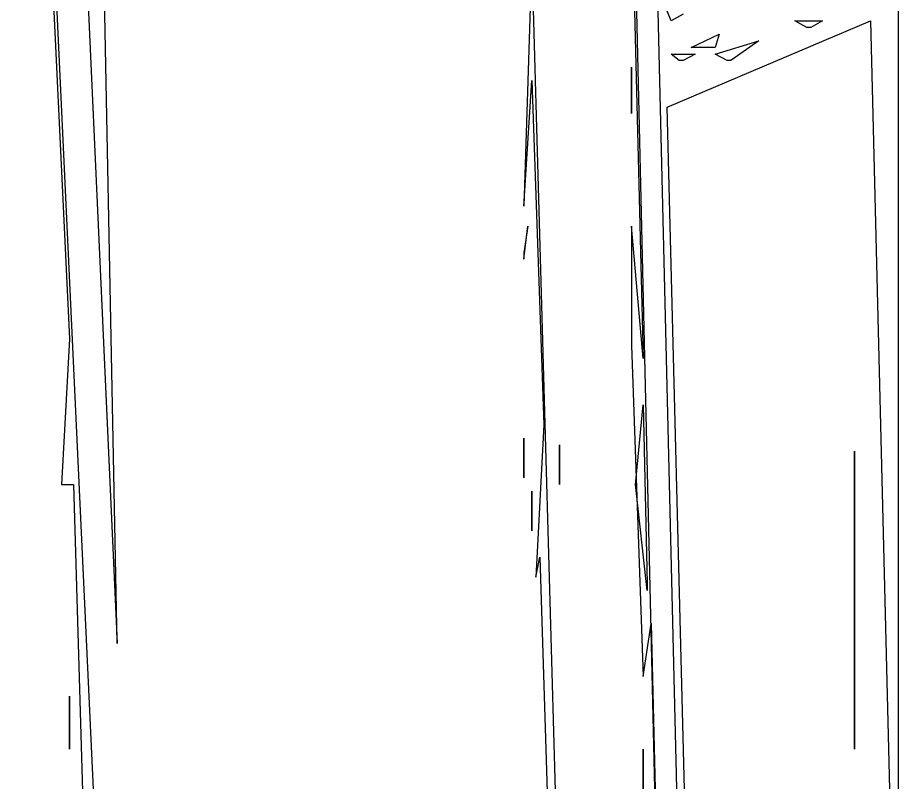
# Model space of a CAD drawing. Extents: x -11089 to 11068, y 2036 to 20000.
# Drawn here: x -10916 to -6120, y 11627 to 15792 of the extents above; entities that cross this region are included whole.
import ezdxf

# ---------------------------------------------------------------- set-up
doc = ezdxf.new("R2010")
doc.units = 0

msp = doc.modelspace()

# ---------------------------------------------------------------- linework, layer by layer
for p, q in [((-10915.7986, 20000, 2788.0952), (-10633.6806, 14043.2692)), ((-10503.4722, 11591.3462), (-10894.0972, 20000, 2764.2857)), ((-10720.4861, 20000, 2800), (-10373.2639, 12384.6154)), ((-7921.0069, 9247.5962), (-8224.8264, 20000, 2395.2381)), ((-7660.5903, 20000, 2407.1429), (-7508.6806, 13935.0962)), ((-7400.1736, 9572.1154), (-7638.8889, 20000, 2538.0952)), ((-7530.3819, 20000, 2335.7143), (-7313.3681, 10978.3654)), ((-10373.2639, 12384.6154), (-10460.0694, 16819.7115)), ((-8116.3194, 16098.5577), (-8159.7222, 14764.4231)), ((-6119.7917, 11375), (-6119.7917, 16098.5577)), ((-7356.7708, 15774.0385), (-7400.1736, 15882.2115)), ((-7291.6667, 15810.0962), (-7356.7708, 15774.0385)), ((-7378.4722, 15305.2885), (-6271.7014, 15774.0385)), ((-6618.9236, 15737.9808), (-6684.0278, 15774.0385)), ((-6684.0278, 15774.0385), (-6532.1181, 15774.0385)), ((-6597.2222, 15737.9808), (-6618.9236, 15737.9808)), ((-6532.1181, 15774.0385), (-6597.2222, 15737.9808)), ((-6271.7014, 15774.0385), (-6163.1944, 11411.0577)), ((-7248.2639, 15629.8077), (-7096.3542, 15701.9231)), ((-7096.3542, 15701.9231), (-7118.0556, 15629.8077)), ((-7118.0556, 15593.75), (-6879.3403, 15665.8654)), ((-6879.3403, 15665.8654), (-7031.25, 15557.6923)), ((-7313.3681, 15557.6923), (-7356.7708, 15593.75)), ((-7356.7708, 15593.75), (-7226.5625, 15593.75)), ((-7226.5625, 15593.75), (-7291.6667, 15557.6923)), ((-7139.7569, 15629.8077), (-7248.2639, 15629.8077)), ((-7118.0556, 15629.8077), (-7139.7569, 15629.8077)), ((-7052.9514, 15557.6923), (-7118.0556, 15593.75)), ((-7291.6667, 15557.6923), (-7313.3681, 15557.6923)), ((-7031.25, 15557.6923), (-7052.9514, 15557.6923)), ((-7573.7847, 15269.2308), (-7573.7847, 15521.6346)), ((-7573.7847, 15521.6346), (-7573.7847, 15305.2885)), ((-8159.7222, 14764.4231), (-8116.3194, 15449.5192)), ((-8116.3194, 15449.5192), (-8051.2153, 13574.5192)), ((-7573.7847, 15305.2885), (-7573.7847, 15269.2308)), ((-7248.2639, 10185.0962), (-7378.4722, 15305.2885)), ((-8159.7222, 14475.9615), (-8138.0208, 14656.25)), ((-8138.0208, 14656.25), (-8159.7222, 14512.0192)), ((-7508.6806, 13935.0962), (-7573.7847, 14656.25)), ((-7573.7847, 14656.25), (-7573.7847, 14007.2115)), ((-8159.7222, 14512.0192), (-8159.7222, 14475.9615)), ((-10633.6806, 14043.2692), (-10677.0833, 13250)), ((-7573.7847, 14007.2115), (-7508.6806, 12204.3269)), ((-7552.0833, 13250), (-7508.6806, 13682.6923)), ((-7508.6806, 13682.6923), (-7486.9792, 12709.1346)), ((-8051.2153, 13574.5192), (-8094.6181, 12745.1923)), ((-8159.7222, 13286.0577), (-8159.7222, 13502.4038)), ((-8159.7222, 13502.4038), (-8159.7222, 13322.1154)), ((-7964.4097, 13250), (-7964.4097, 13466.3462)), ((-7964.4097, 13466.3462), (-7964.4097, 13286.0577)), ((-6358.5069, 11807.6923), (-6358.5069, 13430.2885)), ((-6358.5069, 13430.2885), (-6358.5069, 11843.75)), ((-8159.7222, 13322.1154), (-8159.7222, 13286.0577)), ((-7964.4097, 13286.0577), (-7964.4097, 13250)), ((-10677.0833, 13250), (-10611.9792, 13250)), ((-10611.9792, 13250), (-10546.875, 11050.4808)), ((-7486.9792, 12673.0769), (-7552.0833, 13250)), ((-8116.3194, 12997.5962), (-8116.3194, 13213.9423)), ((-8116.3194, 13213.9423), (-8116.3194, 13033.6538)), ((-8116.3194, 13033.6538), (-8116.3194, 12997.5962)), ((-8094.6181, 12745.1923), (-8072.9167, 12853.3654)), ((-8072.9167, 12853.3654), (-7986.1111, 10149.0385)), ((-7486.9792, 12709.1346), (-7486.9792, 12673.0769)), ((-7508.6806, 12204.3269), (-7465.2778, 12492.7885)), ((-7465.2778, 12492.7885), (-7400.1736, 9608.1731)), ((-10633.6806, 11807.6923), (-10633.6806, 12096.1538)), ((-10633.6806, 12096.1538), (-10633.6806, 11843.75)), ((-10633.6806, 11843.75), (-10633.6806, 11807.6923)), ((-7508.6806, 11230.7692), (-7508.6806, 11807.6923)), ((-7508.6806, 11807.6923), (-7508.6806, 11266.8269)), ((-6358.5069, 11843.75), (-6358.5069, 11807.6923))]:
    msp.add_line(p, q)

doc.saveas('drawing.dxf')
